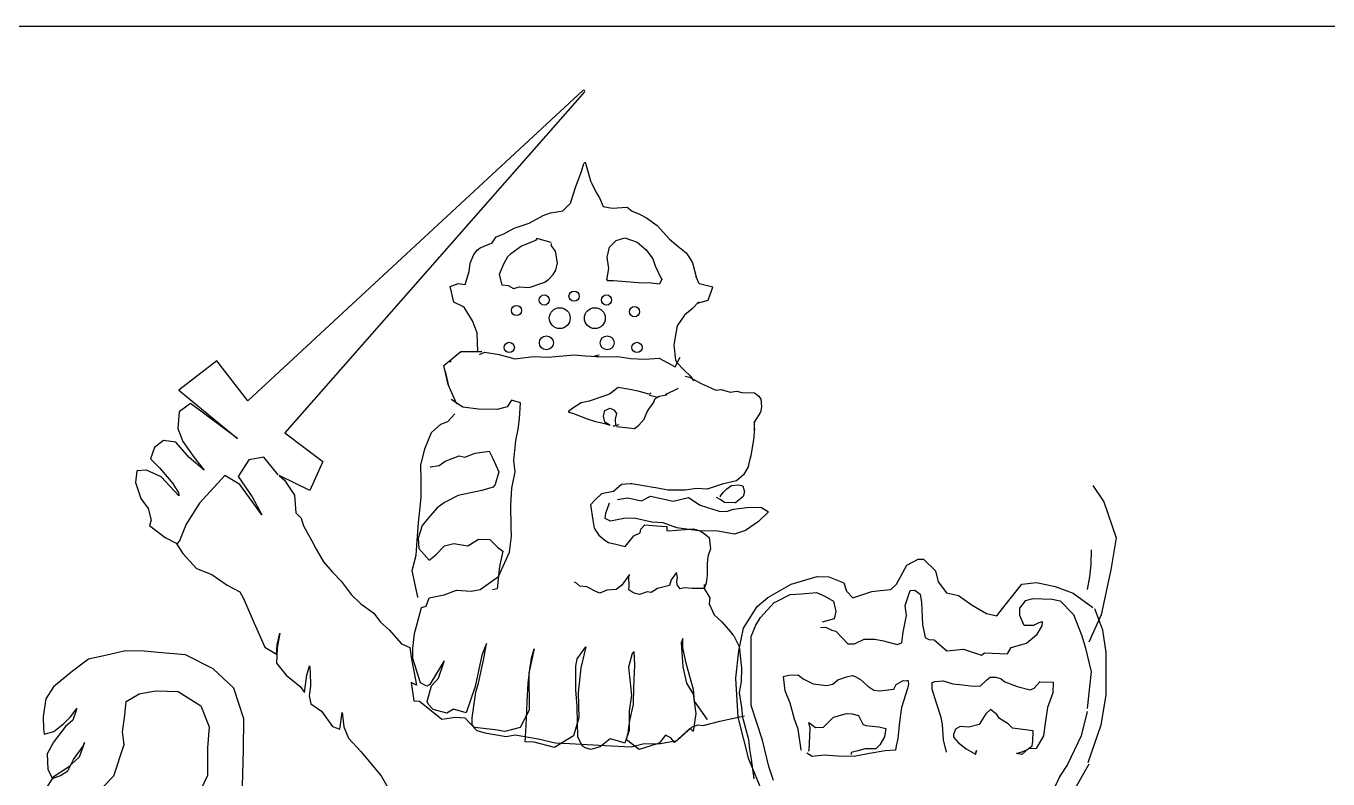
# Model space of a CAD drawing. Header units: metres. Extents: x 148128 to 148845, y 6395399 to 6395651.
# Drawn here: x 148824.785 to 148827.856, y 6395594.019 to 6395595.796 of the extents above; entities that cross this region are included whole.
import ezdxf

# ---------------------------------------------------------------- set-up
doc = ezdxf.new("R2010")
doc.units = ezdxf.units.M
doc.layers.add('M-FÖRKLARINGAR', color=3, linetype='Continuous')

msp = doc.modelspace()

# ---------------------------------------------------------------- linework, layer by layer
at = {"layer": 'M-FÖRKLARINGAR', "color": 1}
for p, q in [((148821.4251, 6395595.7955), (148836.2451, 6395595.7955)), ((148826.0984, 6395595.6438), (148825.3076, 6395594.9111)), ((148826.1024, 6395595.64), (148825.3949, 6395594.8357)), ((148826.0796, 6395595.6141), (148826.0784, 6395595.6118)), ((148826.0814, 6395595.417), (148826.0951, 6395595.4526)), ((148826.0951, 6395595.4526), (148826.1002, 6395595.471)), ((148826.1176, 6395595.4276), (148826.1056, 6395595.471)), ((148826.0688, 6395595.3779), (148826.0814, 6395595.417)), ((148826.1176, 6395595.4276), (148826.1297, 6395595.403)), ((148826.1297, 6395595.403), (148826.1375, 6395595.39)), ((148826.1375, 6395595.39), (148826.1462, 6395595.3701)), ((148826.0042, 6395595.3483), (148826.0218, 6395595.3548)), ((148826.0218, 6395595.3548), (148826.0323, 6395595.3568)), ((148826.0323, 6395595.3568), (148826.0509, 6395595.3598)), ((148826.0509, 6395595.3598), (148826.0688, 6395595.3779)), ((148826.1462, 6395595.3701), (148826.167, 6395595.366)), ((148826.167, 6395595.366), (148826.203, 6395595.3686)), ((148826.203, 6395595.3686), (148826.2143, 6395595.359)), ((148826.2143, 6395595.359), (148826.2315, 6395595.3516)), ((148825.9362, 6395595.3188), (148825.9713, 6395595.3306)), ((148825.9713, 6395595.3306), (148826.0042, 6395595.3483)), ((148826.2315, 6395595.3516), (148826.2487, 6395595.343)), ((148826.2487, 6395595.343), (148826.2737, 6395595.325)), ((148826.2737, 6395595.325), (148826.303, 6395595.2929)), ((148825.8843, 6395595.2842), (148825.8939, 6395595.2979)), ((148825.8939, 6395595.2979), (148825.9115, 6395595.3055)), ((148825.9115, 6395595.3055), (148825.9362, 6395595.3188)), ((148825.99, 6395595.2942), (148825.9864, 6395595.2897)), ((148826.0234, 6395595.2852), (148825.99, 6395595.2942)), ((148826.1766, 6395595.2893), (148826.1976, 6395595.2957)), ((148826.1976, 6395595.2957), (148826.2263, 6395595.2856)), ((148826.303, 6395595.2929), (148826.3223, 6395595.2762)), ((148825.8407, 6395595.2564), (148825.849, 6395595.2666)), ((148825.849, 6395595.2666), (148825.8561, 6395595.2722)), ((148825.8561, 6395595.2722), (148825.8843, 6395595.2842)), ((148825.9536, 6395595.2766), (148825.9276, 6395595.2576)), ((148825.9864, 6395595.2897), (148825.9536, 6395595.2766)), ((148826.0234, 6395595.2852), (148826.0234, 6395595.2852)), ((148826.0244, 6395595.2771), (148826.0245, 6395595.2829)), ((148826.0333, 6395595.2641), (148826.0244, 6395595.2771)), ((148826.0384, 6395595.2373), (148826.0333, 6395595.2641)), ((148826.1558, 6395595.2504), (148826.1611, 6395595.2735)), ((148826.1611, 6395595.2735), (148826.1766, 6395595.2893)), ((148826.2263, 6395595.2856), (148826.2479, 6395595.2677)), ((148826.2479, 6395595.2677), (148826.2635, 6395595.2464)), ((148826.3223, 6395595.2762), (148826.3416, 6395595.2606)), ((148825.8303, 6395595.2161), (148825.832, 6395595.2358)), ((148825.832, 6395595.2358), (148825.8407, 6395595.2564)), ((148825.9108, 6395595.2337), (148825.9009, 6395595.2096)), ((148825.9205, 6395595.2508), (148825.9108, 6395595.2337)), ((148825.9276, 6395595.2576), (148825.9205, 6395595.2508)), ((148826.0345, 6395595.22), (148826.0384, 6395595.2373)), ((148826.1598, 6395595.2236), (148826.1558, 6395595.2504)), ((148826.2635, 6395595.2464), (148826.2689, 6395595.23)), ((148826.3416, 6395595.2606), (148826.3516, 6395595.2464)), ((148826.3516, 6395595.2464), (148826.3572, 6395595.237)), ((148826.3572, 6395595.237), (148826.3653, 6395595.2042)), ((148825.8203, 6395595.1862), (148825.8303, 6395595.2161)), ((148825.9009, 6395595.2096), (148825.9072, 6395595.1851)), ((148826.0177, 6395595.1984), (148826.0284, 6395595.2097)), ((148826.0284, 6395595.2097), (148826.0345, 6395595.22)), ((148826.1544, 6395595.1971), (148826.1598, 6395595.2236)), ((148826.2689, 6395595.23), (148826.2821, 6395595.2019)), ((148826.2821, 6395595.2019), (148826.2843, 6395595.1983)), ((148826.3729, 6395595.1872), (148826.3653, 6395595.2042)), ((148825.7854, 6395595.1813), (148825.8041, 6395595.1878)), ((148825.7936, 6395595.144), (148825.7854, 6395595.1813)), ((148825.8041, 6395595.1878), (148825.8203, 6395595.1862)), ((148825.9072, 6395595.1851), (148825.9222, 6395595.1835)), ((148825.9222, 6395595.1835), (148825.9348, 6395595.1762)), ((148825.9348, 6395595.1762), (148825.9488, 6395595.1805)), ((148825.9488, 6395595.1805), (148825.9719, 6395595.1787)), ((148825.9719, 6395595.1787), (148826.0082, 6395595.1917)), ((148826.0082, 6395595.1917), (148826.0177, 6395595.1984)), ((148826.1545, 6395595.1983), (148826.1544, 6395595.1971)), ((148826.1706, 6395595.1944), (148826.1544, 6395595.1948)), ((148826.2007, 6395595.1924), (148826.1706, 6395595.1944)), ((148826.2284, 6395595.1894), (148826.2007, 6395595.1924)), ((148826.2597, 6395595.1886), (148826.2284, 6395595.1894)), ((148826.2794, 6395595.1869), (148826.2597, 6395595.1886)), ((148826.2843, 6395595.1983), (148826.2794, 6395595.1869)), ((148826.4049, 6395595.1796), (148826.3729, 6395595.1872)), ((148826.3942, 6395595.1492), (148826.4049, 6395595.1796)), ((148825.8154, 6395595.1342), (148825.7936, 6395595.144)), ((148826.3721, 6395595.145), (148826.3567, 6395595.1292)), ((148826.3684, 6395595.1415), (148826.3942, 6395595.1492)), ((148825.8188, 6395595.1306), (148825.8154, 6395595.1342)), ((148825.8377, 6395595.1), (148825.8188, 6395595.1306)), ((148826.3377, 6395595.1135), (148826.3208, 6395595.0884)), ((148826.3567, 6395595.1292), (148826.3377, 6395595.1135)), ((148825.8486, 6395595.0719), (148825.8377, 6395595.1)), ((148826.3208, 6395595.0884), (148826.3127, 6395595.0434)), ((148825.8508, 6395595.0266), (148825.8486, 6395595.0719)), ((148825.77, 6395594.9951), (148825.8103, 6395595.0277)), ((148825.8103, 6395595.0277), (148825.8601, 6395595.0275)), ((148825.8601, 6395595.0275), (148825.8508, 6395595.0266)), ((148825.8542, 6395595.0207), (148825.8671, 6395595.0262)), ((148825.8671, 6395595.0262), (148825.9005, 6395595.0206)), ((148825.9005, 6395595.0206), (148825.9374, 6395595.0104)), ((148826.0163, 6395595.0141), (148826.0779, 6395595.0195)), ((148826.0779, 6395595.0195), (148826.1033, 6395595.0176)), ((148826.1033, 6395595.0176), (148826.1496, 6395595.0152)), ((148826.137, 6395595.0191), (148826.1253, 6395595.017)), ((148826.3127, 6395595.0434), (148826.3164, 6395595.0074)), ((148825.2347, 6395595.0057), (148825.1448, 6395594.9362)), ((148825.3076, 6395594.9111), (148825.2347, 6395595.0057)), ((148825.7804, 6395594.9496), (148825.77, 6395594.9951)), ((148825.7853, 6395595.0028), (148825.7877, 6395595.0051)), ((148825.9374, 6395595.0104), (148825.9816, 6395595.0162)), ((148825.9816, 6395595.0162), (148826.0163, 6395595.0141)), ((148826.1322, 6395595.0145), (148826.131, 6395595.0134)), ((148826.1496, 6395595.0152), (148826.1809, 6395595.0156)), ((148826.1809, 6395595.0156), (148826.211, 6395595.0113)), ((148826.211, 6395595.0113), (148826.2445, 6395595.0093)), ((148826.2445, 6395595.0093), (148826.2782, 6395595.0119)), ((148826.2619, 6395595.0076), (148826.2619, 6395595.0076)), ((148826.2782, 6395595.0119), (148826.3159, 6395594.9912)), ((148826.3159, 6395594.9912), (148826.3281, 6395595.014)), ((148826.3159, 6395594.9912), (148826.3159, 6395594.9912)), ((148826.3164, 6395595.0074), (148826.3197, 6395595.0015)), ((148826.3197, 6395595.0015), (148826.3366, 6395594.9848)), ((148825.7816, 6395594.9496), (148825.7743, 6395594.9811)), ((148826.3366, 6395594.9848), (148826.3524, 6395594.9693)), ((148826.3397, 6395594.9697), (148826.3501, 6395594.9671)), ((148826.3501, 6395594.9671), (148826.3775, 6395594.9524)), ((148826.3524, 6395594.9693), (148826.3591, 6395594.9587)), ((148825.1448, 6395594.9362), (148825.2832, 6395594.8225)), ((148825.8012, 6395594.9039), (148825.7804, 6395594.9496)), ((148826.1612, 6395594.9268), (148826.1133, 6395594.9107)), ((148826.1813, 6395594.9425), (148826.1612, 6395594.9268)), ((148826.209, 6395594.9383), (148826.1813, 6395594.9425)), ((148826.2321, 6395594.9331), (148826.209, 6395594.9383)), ((148826.2563, 6395594.9266), (148826.2321, 6395594.9331)), ((148826.2551, 6395594.9245), (148826.275, 6395594.9199)), ((148826.2575, 6395594.9301), (148826.2563, 6395594.9266)), ((148826.2782, 6395594.9226), (148826.2956, 6395594.9256)), ((148826.2935, 6395594.926), (148826.3241, 6395594.9412)), ((148826.2956, 6395594.9256), (148826.2981, 6395594.9302)), ((148826.3775, 6395594.9524), (148826.3913, 6395594.9463)), ((148826.3913, 6395594.9463), (148826.4119, 6395594.9365)), ((148826.4119, 6395594.9365), (148826.4247, 6395594.9384)), ((148826.4247, 6395594.9384), (148826.4454, 6395594.9321)), ((148826.4454, 6395594.9321), (148826.4616, 6395594.934)), ((148826.4616, 6395594.934), (148826.4732, 6395594.9314)), ((148826.4732, 6395594.9314), (148826.5033, 6395594.9306)), ((148826.5033, 6395594.9306), (148826.5135, 6395594.9222)), ((148825.1729, 6395594.9054), (148825.1458, 6395594.8852)), ((148825.2832, 6395594.8225), (148825.1729, 6395594.9054)), ((148825.8149, 6395594.8965), (148825.7876, 6395594.9147)), ((148825.8519, 6395594.8921), (148825.8149, 6395594.8965)), ((148825.9193, 6395594.8973), (148825.8959, 6395594.8909)), ((148825.9302, 6395594.9132), (148825.9193, 6395594.8973)), ((148825.9509, 6395594.9069), (148825.9302, 6395594.9132)), ((148825.9487, 6395594.8687), (148825.9505, 6395594.8941)), ((148825.9505, 6395594.8941), (148825.9509, 6395594.9069)), ((148826.0746, 6395594.8943), (148826.0639, 6395594.8853)), ((148826.0946, 6395594.9066), (148826.0746, 6395594.8943)), ((148826.1133, 6395594.9107), (148826.0946, 6395594.9066)), ((148826.1498, 6395594.8889), (148826.1627, 6395594.8943)), ((148826.1627, 6395594.8943), (148826.1718, 6395594.8895)), ((148826.2542, 6395594.8919), (148826.265, 6395594.9067)), ((148826.265, 6395594.9067), (148826.2688, 6395594.917)), ((148826.2688, 6395594.917), (148826.2782, 6395594.9226)), ((148826.5135, 6395594.9222), (148826.518, 6395594.9151)), ((148826.518, 6395594.9151), (148826.5198, 6395594.8977)), ((148826.5198, 6395594.8977), (148826.5184, 6395594.8873)), ((148825.1458, 6395594.8852), (148825.1424, 6395594.8459)), ((148825.7629, 6395594.8562), (148825.7793, 6395594.8627)), ((148825.7793, 6395594.8627), (148825.796, 6395594.8808)), ((148825.8959, 6395594.8909), (148825.8519, 6395594.8921)), ((148825.9457, 6395594.8444), (148825.9487, 6395594.8687)), ((148826.0639, 6395594.8853), (148826.0765, 6395594.8815)), ((148826.0765, 6395594.8815), (148826.1087, 6395594.8691)), ((148826.1087, 6395594.8691), (148826.1282, 6395594.8628)), ((148826.1282, 6395594.8628), (148826.1501, 6395594.8576)), ((148826.1471, 6395594.875), (148826.1498, 6395594.8889)), ((148826.1502, 6395594.861), (148826.1471, 6395594.875)), ((148826.1718, 6395594.8895), (148826.1774, 6395594.8812)), ((148826.1774, 6395594.8812), (148826.1747, 6395594.8685)), ((148826.1747, 6395594.8685), (148826.1755, 6395594.8523)), ((148826.23, 6395594.8543), (148826.2431, 6395594.8679)), ((148826.2431, 6395594.8679), (148826.2457, 6395594.8759)), ((148826.2457, 6395594.8759), (148826.2493, 6395594.8839)), ((148826.2493, 6395594.8839), (148826.2542, 6395594.8919)), ((148826.5172, 6395594.885), (148826.5026, 6395594.861)), ((148826.5184, 6395594.8873), (148826.5172, 6395594.885)), ((148825.1424, 6395594.8459), (148825.1543, 6395594.8154)), ((148825.3949, 6395594.8357), (148825.4847, 6395594.7685)), ((148825.7254, 6395594.798), (148825.7415, 6395594.837)), ((148825.7415, 6395594.837), (148825.7629, 6395594.8562)), ((148825.9404, 6395594.8179), (148825.9457, 6395594.8444)), ((148826.1501, 6395594.8576), (148826.1616, 6395594.8538)), ((148826.1616, 6395594.8538), (148826.1502, 6395594.861)), ((148826.1696, 6395594.8513), (148826.1837, 6395594.8555)), ((148826.1755, 6395594.8523), (148826.1696, 6395594.8513)), ((148826.1773, 6395594.8511), (148826.2201, 6395594.8464)), ((148826.2201, 6395594.8464), (148826.23, 6395594.8543)), ((148826.5034, 6395594.8459), (148826.5004, 6395594.8194)), ((148826.5026, 6395594.8622), (148826.5022, 6395594.8437)), ((148826.5022, 6395594.8437), (148826.5034, 6395594.8459)), ((148826.5026, 6395594.861), (148826.5026, 6395594.8622)), ((148825.1092, 6395594.8178), (148825.0879, 6395594.8009)), ((148825.1381, 6395594.8135), (148825.1092, 6395594.8178)), ((148825.1696, 6395594.7779), (148825.1381, 6395594.8135)), ((148825.1543, 6395594.8154), (148825.1812, 6395594.7776)), ((148825.9357, 6395594.7705), (148825.9404, 6395594.8179)), ((148826.5004, 6395594.8194), (148826.4961, 6395594.7916)), ((148825.0879, 6395594.8009), (148825.0779, 6395594.7745)), ((148825.0779, 6395594.7745), (148825.0994, 6395594.7531)), ((148825.2047, 6395594.748), (148825.1696, 6395594.7779)), ((148825.1812, 6395594.7776), (148825.2047, 6395594.748)), ((148825.3105, 6395594.7722), (148825.2847, 6395594.7326)), ((148825.3457, 6395594.7783), (148825.3105, 6395594.7722)), ((148825.3795, 6395594.7371), (148825.3457, 6395594.7783)), ((148825.7163, 6395594.76), (148825.7254, 6395594.798)), ((148825.7733, 6395594.769), (148825.8061, 6395594.782)), ((148825.8061, 6395594.782), (148825.8199, 6395594.7782)), ((148825.8199, 6395594.7782), (148825.8445, 6395594.788)), ((148825.8445, 6395594.788), (148825.8771, 6395594.7929)), ((148825.8771, 6395594.7929), (148825.8859, 6395594.7753)), ((148825.8859, 6395594.7753), (148825.9002, 6395594.7436)), ((148826.4947, 6395594.7813), (148826.4909, 6395594.7674)), ((148826.4961, 6395594.7916), (148826.4947, 6395594.7813)), ((148825.0459, 6395594.7464), (148825.0428, 6395594.7187)), ((148825.0691, 6395594.7481), (148825.0459, 6395594.7464)), ((148825.1035, 6395594.7321), (148825.0691, 6395594.7481)), ((148825.0994, 6395594.7531), (148825.1309, 6395594.7163)), ((148825.4847, 6395594.7685), (148825.4539, 6395594.6997)), ((148825.7165, 6395594.7252), (148825.7163, 6395594.76)), ((148825.7382, 6395594.756), (148825.7394, 6395594.7559)), ((148825.7394, 6395594.7559), (148825.7592, 6395594.7589)), ((148825.7592, 6395594.7589), (148825.7733, 6395594.769)), ((148825.9002, 6395594.7436), (148825.8913, 6395594.7137)), ((148825.9305, 6395594.7057), (148825.9384, 6395594.7437)), ((148825.9384, 6395594.7437), (148825.9357, 6395594.7705)), ((148826.4883, 6395594.7559), (148826.4773, 6395594.7365)), ((148826.4909, 6395594.7674), (148826.4883, 6395594.7559)), ((148825.0428, 6395594.7187), (148825.0558, 6395594.6812)), ((148825.1452, 6395594.687), (148825.1035, 6395594.7321)), ((148825.1309, 6395594.7163), (148825.1442, 6395594.694)), ((148825.2539, 6395594.7355), (148825.1942, 6395594.67)), ((148825.2891, 6395594.7141), (148825.2539, 6395594.7355)), ((148825.2847, 6395594.7326), (148825.3185, 6395594.685)), ((148825.3412, 6395594.6422), (148825.2891, 6395594.7141)), ((148825.3818, 6395594.7352), (148825.3942, 6395594.7245)), ((148825.4539, 6395594.6997), (148825.3818, 6395594.7352)), ((148825.3942, 6395594.7245), (148825.4176, 6395594.6891)), ((148825.7166, 6395594.6835), (148825.7165, 6395594.7252)), ((148825.8913, 6395594.7137), (148825.8865, 6395594.708)), ((148826.1892, 6395594.714), (148826.1702, 6395594.6971)), ((148826.2101, 6395594.7157), (148826.1892, 6395594.714)), ((148826.2136, 6395594.7156), (148826.2101, 6395594.7157)), ((148826.2459, 6395594.7101), (148826.2136, 6395594.7156)), ((148826.2644, 6395594.7073), (148826.2459, 6395594.7101)), ((148826.4269, 6395594.7146), (148826.3918, 6395594.7028)), ((148826.4607, 6395594.723), (148826.4269, 6395594.7146)), ((148826.4382, 6395594.7039), (148826.4488, 6395594.7117)), ((148826.4488, 6395594.7117), (148826.4651, 6395594.7136)), ((148826.4773, 6395594.7365), (148826.4607, 6395594.723)), ((148826.4651, 6395594.7136), (148826.4755, 6395594.711)), ((148826.4755, 6395594.711), (148826.4797, 6395594.697)), ((148827.3014, 6395594.7117), (148827.3271, 6395594.6728)), ((148825.0558, 6395594.6812), (148825.0725, 6395594.6576)), ((148825.1442, 6395594.694), (148825.1452, 6395594.687)), ((148825.3185, 6395594.685), (148825.3412, 6395594.6422)), ((148825.4176, 6395594.6891), (148825.4212, 6395594.6472)), ((148825.7104, 6395594.6234), (148825.7166, 6395594.6835)), ((148825.8037, 6395594.6882), (148825.7719, 6395594.6716)), ((148825.8596, 6395594.6995), (148825.8037, 6395594.6882)), ((148825.8865, 6395594.708), (148825.8596, 6395594.6995)), ((148825.9283, 6395594.6652), (148825.9305, 6395594.7057)), ((148826.128, 6395594.6785), (148826.1161, 6395594.666)), ((148826.1423, 6395594.692), (148826.128, 6395594.6785)), ((148826.1702, 6395594.6971), (148826.1423, 6395594.692)), ((148826.1802, 6395594.6783), (148826.2046, 6395594.6822)), ((148826.2046, 6395594.6822), (148826.2369, 6395594.6756)), ((148826.2369, 6395594.6756), (148826.2581, 6395594.6866)), ((148826.2581, 6395594.6866), (148826.3111, 6395594.6748)), ((148826.2702, 6395594.706), (148826.2644, 6395594.7073)), ((148826.299, 6395594.7006), (148826.2702, 6395594.706)), ((148826.3396, 6395594.7007), (148826.299, 6395594.7006)), ((148826.3111, 6395594.6748), (148826.3472, 6395594.6831)), ((148826.3663, 6395594.7046), (148826.3396, 6395594.7007)), ((148826.3472, 6395594.6831), (148826.3746, 6395594.665)), ((148826.3918, 6395594.7028), (148826.3663, 6395594.7046)), ((148826.4225, 6395594.6788), (148826.4133, 6395594.6837)), ((148826.4327, 6395594.6716), (148826.4225, 6395594.6788)), ((148826.4226, 6395594.6846), (148826.4227, 6395594.6869)), ((148826.4227, 6395594.6869), (148826.4299, 6395594.696)), ((148826.4299, 6395594.696), (148826.4382, 6395594.7039)), ((148826.476, 6395594.6855), (148826.4582, 6395594.6709)), ((148826.4797, 6395594.697), (148826.476, 6395594.6855)), ((148825.0725, 6395594.6576), (148825.0799, 6395594.6296)), ((148825.1942, 6395594.67), (148825.1622, 6395594.6208)), ((148825.7542, 6395594.6593), (148825.7387, 6395594.6412)), ((148825.7719, 6395594.6716), (148825.7542, 6395594.6593)), ((148825.9292, 6395594.6142), (148825.9283, 6395594.6652)), ((148826.1161, 6395594.666), (148826.1221, 6395594.6299)), ((148826.1527, 6395594.6465), (148826.1614, 6395594.6706)), ((148826.1802, 6395594.6783), (148826.1802, 6395594.6783)), ((148826.3746, 6395594.665), (148826.4194, 6395594.6511)), ((148826.4194, 6395594.6511), (148826.4368, 6395594.6506)), ((148826.457, 6395594.671), (148826.4327, 6395594.6716)), ((148826.4368, 6395594.6506), (148826.4532, 6395594.656)), ((148826.4532, 6395594.656), (148826.4915, 6395594.6608)), ((148826.4582, 6395594.6709), (148826.457, 6395594.671)), ((148826.4915, 6395594.6608), (148826.5193, 6395594.66)), ((148826.5364, 6395594.6492), (148826.5127, 6395594.6266)), ((148826.5193, 6395594.66), (148826.5364, 6395594.6492)), ((148827.3271, 6395594.6728), (148827.3561, 6395594.5885)), ((148825.0799, 6395594.6296), (148825.0761, 6395594.6169)), ((148825.1622, 6395594.6208), (148825.147, 6395594.5811)), ((148825.4212, 6395594.6472), (148825.4336, 6395594.6342)), ((148825.4336, 6395594.6342), (148825.4389, 6395594.6166)), ((148825.707, 6395594.5818), (148825.7104, 6395594.6234)), ((148825.7195, 6395594.6174), (148825.7094, 6395594.5875)), ((148825.7387, 6395594.6412), (148825.7195, 6395594.6174)), ((148826.1221, 6395594.6299), (148826.1251, 6395594.6113)), ((148826.1512, 6395594.6338), (148826.1527, 6395594.6465)), ((148826.1638, 6395594.6277), (148826.1512, 6395594.6338)), ((148826.1952, 6395594.6338), (148826.1638, 6395594.6277)), ((148826.2196, 6395594.6343), (148826.1952, 6395594.6338)), ((148826.2611, 6395594.6251), (148826.2196, 6395594.6343)), ((148826.2351, 6395594.6084), (148826.2447, 6395594.6186)), ((148826.2447, 6395594.6186), (148826.2724, 6395594.6167)), ((148826.2877, 6395594.6233), (148826.2611, 6395594.6251)), ((148826.3198, 6395594.612), (148826.2877, 6395594.6233)), ((148826.5127, 6395594.6266), (148826.482, 6395594.6054)), ((148825.0761, 6395594.6169), (148825.1125, 6395594.5893)), ((148825.1125, 6395594.5893), (148825.1388, 6395594.5759)), ((148825.4389, 6395594.6166), (148825.4589, 6395594.5813)), ((148825.7094, 6395594.5875), (148825.7111, 6395594.5631)), ((148825.9253, 6395594.554), (148825.9298, 6395594.5921)), ((148825.9298, 6395594.5921), (148825.9292, 6395594.6142)), ((148826.1251, 6395594.6113), (148826.1362, 6395594.5948)), ((148826.1362, 6395594.5948), (148826.1498, 6395594.5828)), ((148826.2089, 6395594.5813), (148826.2185, 6395594.5926)), ((148826.2185, 6395594.5926), (148826.2338, 6395594.6003)), ((148826.2338, 6395594.6003), (148826.2351, 6395594.6084)), ((148826.2724, 6395594.6167), (148826.2967, 6395594.6149)), ((148826.2967, 6395594.6149), (148826.2965, 6395594.6056)), ((148826.2965, 6395594.6056), (148826.2999, 6395594.6044)), ((148826.2999, 6395594.6044), (148826.3197, 6395594.6062)), ((148826.3197, 6395594.6062), (148826.3592, 6395594.6098)), ((148826.3707, 6395594.6048), (148826.3198, 6395594.612)), ((148826.3592, 6395594.6098), (148826.3753, 6395594.6047)), ((148826.417, 6395594.6036), (148826.3707, 6395594.6048)), ((148826.3753, 6395594.6047), (148826.3855, 6395594.5975)), ((148826.3855, 6395594.5975), (148826.3958, 6395594.5891)), ((148826.3958, 6395594.5891), (148826.3997, 6395594.5623)), ((148826.4562, 6395594.5968), (148826.417, 6395594.6036)), ((148826.482, 6395594.6054), (148826.4562, 6395594.5968)), ((148827.3561, 6395594.5885), (148827.3437, 6395594.5124)), ((148825.1388, 6395594.5759), (148825.1543, 6395594.5511)), ((148825.147, 6395594.5811), (148825.1408, 6395594.5751)), ((148825.4589, 6395594.5813), (148825.4688, 6395594.5614)), ((148825.4688, 6395594.5614), (148825.4865, 6395594.5319)), ((148825.7049, 6395594.547), (148825.707, 6395594.5818)), ((148825.7111, 6395594.5631), (148825.7359, 6395594.5358)), ((148825.7513, 6395594.5481), (148825.7716, 6395594.5696)), ((148825.7716, 6395594.5696), (148825.7937, 6395594.5748)), ((148825.7937, 6395594.5748), (148825.8272, 6395594.5693)), ((148825.8272, 6395594.5693), (148825.8519, 6395594.5849)), ((148825.8519, 6395594.5849), (148825.8786, 6395594.5842)), ((148825.8786, 6395594.5842), (148825.8967, 6395594.5663)), ((148825.8967, 6395594.5663), (148825.9092, 6395594.5567)), ((148825.9092, 6395594.5567), (148825.9025, 6395594.5244)), ((148826.1498, 6395594.5828), (148826.1589, 6395594.5768)), ((148826.1589, 6395594.5768), (148826.1762, 6395594.5729)), ((148826.1762, 6395594.5729), (148826.1981, 6395594.5676)), ((148826.1981, 6395594.5676), (148826.2089, 6395594.5813)), ((148826.3997, 6395594.5623), (148826.3934, 6395594.544)), ((148827.2974, 6395594.5599), (148827.2965, 6395594.5252)), ((148825.1543, 6395594.5511), (148825.187, 6395594.5155)), ((148825.4865, 6395594.5319), (148825.5079, 6395594.507)), ((148825.6958, 6395594.5113), (148825.7049, 6395594.547)), ((148825.7359, 6395594.5358), (148825.7513, 6395594.5481)), ((148825.8995, 6395594.4967), (148825.9253, 6395594.554)), ((148826.3918, 6395594.5278), (148826.3911, 6395594.5)), ((148826.3934, 6395594.544), (148826.3918, 6395594.5278)), ((148826.8624, 6395594.5235), (148826.8894, 6395594.5378)), ((148826.8894, 6395594.5378), (148826.9021, 6395594.5375)), ((148826.9021, 6395594.5375), (148826.9304, 6395594.5101)), ((148827.2965, 6395594.5252), (148827.2934, 6395594.4963)), ((148825.187, 6395594.5155), (148825.2226, 6395594.5018)), ((148825.2226, 6395594.5018), (148825.259, 6395594.4765)), ((148825.5079, 6395594.507), (148825.5282, 6395594.4856)), ((148825.7092, 6395594.4484), (148825.6958, 6395594.5113)), ((148825.8558, 6395594.4665), (148825.8995, 6395594.4967)), ((148825.9011, 6395594.514), (148825.8964, 6395594.4678)), ((148825.9025, 6395594.5244), (148825.9011, 6395594.514)), ((148826.208, 6395594.5013), (148826.1899, 6395594.4763)), ((148826.2067, 6395594.4979), (148826.208, 6395594.5013)), ((148826.2072, 6395594.4735), (148826.2067, 6395594.4979)), ((148826.3194, 6395594.5065), (148826.3062, 6395594.4894)), ((148826.3214, 6395594.4948), (148826.3194, 6395594.5065)), ((148826.32, 6395594.4856), (148826.3214, 6395594.4948)), ((148826.3911, 6395594.5), (148826.3894, 6395594.4815)), ((148826.5899, 6395594.4785), (148826.6507, 6395594.4966)), ((148826.6507, 6395594.4966), (148826.6785, 6395594.4959)), ((148826.6785, 6395594.4959), (148826.714, 6395594.4822)), ((148826.838, 6395594.4789), (148826.8624, 6395594.5235)), ((148826.9304, 6395594.5101), (148826.9367, 6395594.4844)), ((148827.2934, 6395594.4963), (148827.288, 6395594.4663)), ((148827.3437, 6395594.5124), (148827.3212, 6395594.4063)), ((148825.259, 6395594.4765), (148825.2887, 6395594.4606)), ((148825.5282, 6395594.4856), (148825.5517, 6395594.4548)), ((148825.7708, 6395594.4537), (148825.8001, 6395594.4645)), ((148825.8001, 6395594.4645), (148825.8348, 6395594.4625)), ((148825.8348, 6395594.4625), (148825.8558, 6395594.4665)), ((148825.8964, 6395594.4678), (148825.8847, 6395594.4658)), ((148826.0834, 6395594.4814), (148826.0788, 6395594.4838)), ((148826.0913, 6395594.4742), (148826.0834, 6395594.4814)), ((148826.1075, 6395594.4727), (148826.0913, 6395594.4742)), ((148826.1292, 6395594.4617), (148826.1075, 6395594.4727)), ((148826.1548, 6395594.4645), (148826.1384, 6395594.4579)), ((148826.1769, 6395594.4662), (148826.1548, 6395594.4645)), ((148826.1899, 6395594.4763), (148826.1769, 6395594.4662)), ((148826.207, 6395594.4654), (148826.2072, 6395594.4735)), ((148826.2161, 6395594.4594), (148826.207, 6395594.4654)), ((148826.2743, 6395594.4683), (148826.259, 6395594.4594)), ((148826.3023, 6395594.4756), (148826.2743, 6395594.4683)), ((148826.3062, 6395594.4894), (148826.3023, 6395594.4756)), ((148826.3209, 6395594.4775), (148826.32, 6395594.4856)), ((148826.3276, 6395594.468), (148826.3209, 6395594.4775)), ((148826.337, 6395594.4701), (148826.3276, 6395594.468)), ((148826.3566, 6395594.4684), (148826.337, 6395594.4701)), ((148826.3845, 6395594.4688), (148826.3566, 6395594.4684)), ((148826.3847, 6395594.4781), (148826.3845, 6395594.4688)), ((148826.3857, 6395594.4723), (148826.3845, 6395594.4688)), ((148826.3845, 6395594.4688), (148826.3978, 6395594.4465)), ((148826.3847, 6395594.4781), (148826.3847, 6395594.4781)), ((148826.3894, 6395594.4815), (148826.3857, 6395594.4723)), ((148826.5346, 6395594.4475), (148826.5899, 6395594.4785)), ((148826.714, 6395594.4822), (148826.7205, 6395594.4623)), ((148826.7796, 6395594.4619), (148826.8005, 6395594.4637)), ((148826.8005, 6395594.4637), (148826.8249, 6395594.4665)), ((148826.8249, 6395594.4665), (148826.838, 6395594.4789)), ((148826.8587, 6395594.4285), (148826.8701, 6395594.4642)), ((148826.8701, 6395594.4642), (148826.8817, 6395594.465)), ((148826.8817, 6395594.465), (148826.8942, 6395594.4554)), ((148826.9367, 6395594.4844), (148826.9557, 6395594.4584)), ((148827.088, 6395594.4213), (148827.1336, 6395594.4792)), ((148827.1336, 6395594.4792), (148827.1685, 6395594.483)), ((148827.1685, 6395594.483), (148827.2123, 6395594.4737)), ((148827.2123, 6395594.4737), (148827.2548, 6395594.4575)), ((148825.2887, 6395594.4606), (148825.2976, 6395594.4453)), ((148825.2976, 6395594.4453), (148825.3227, 6395594.3867)), ((148825.5517, 6395594.4548), (148825.5743, 6395594.4322)), ((148825.7081, 6395594.4507), (148825.7092, 6395594.4484)), ((148825.7284, 6395594.427), (148825.7358, 6395594.4465)), ((148825.7358, 6395594.4465), (148825.7708, 6395594.4537)), ((148826.1384, 6395594.4579), (148826.1292, 6395594.4617)), ((148826.2219, 6395594.4569), (148826.2161, 6395594.4594)), ((148826.2322, 6395594.4543), (148826.2219, 6395594.4569)), ((148826.2498, 6395594.4608), (148826.2322, 6395594.4543)), ((148826.259, 6395594.4594), (148826.2498, 6395594.4608)), ((148826.3978, 6395594.4465), (148826.3963, 6395594.4326)), ((148826.5097, 6395594.4261), (148826.5346, 6395594.4475)), ((148826.5171, 6395594.4004), (148826.5494, 6395594.4355)), ((148826.5494, 6395594.4355), (148826.5552, 6395594.4377)), ((148826.5552, 6395594.4377), (148826.587, 6395594.4542)), ((148826.587, 6395594.4542), (148826.6137, 6395594.4558)), ((148826.6137, 6395594.4558), (148826.6497, 6395594.4595)), ((148826.6497, 6395594.4595), (148826.6692, 6395594.4509)), ((148826.6692, 6395594.4509), (148826.6897, 6395594.4388)), ((148826.6897, 6395594.4388), (148826.6949, 6395594.4143)), ((148826.7205, 6395594.4623), (148826.7351, 6395594.4468)), ((148826.7351, 6395594.4468), (148826.7796, 6395594.4619)), ((148826.8942, 6395594.4554), (148826.8971, 6395594.4356)), ((148826.8971, 6395594.4356), (148826.8992, 6395594.3834)), ((148826.9557, 6395594.4584), (148826.9845, 6395594.4519)), ((148826.9845, 6395594.4519), (148827.0164, 6395594.429)), ((148827.1287, 6395594.4226), (148827.143, 6395594.4407)), ((148827.143, 6395594.4407), (148827.1594, 6395594.4449)), ((148827.1594, 6395594.4449), (148827.2057, 6395594.4437)), ((148827.2057, 6395594.4437), (148827.2242, 6395594.4397)), ((148827.2242, 6395594.4397), (148827.2558, 6395594.4076)), ((148827.2548, 6395594.4575), (148827.3014, 6395594.4238)), ((148825.5743, 6395594.4322), (148825.6051, 6395594.4105)), ((148825.6051, 6395594.4105), (148825.6207, 6395594.3893)), ((148825.7102, 6395594.3973), (148825.7179, 6395594.4238)), ((148825.7179, 6395594.4238), (148825.7284, 6395594.427)), ((148826.3963, 6395594.4326), (148826.4083, 6395594.4068)), ((148826.4083, 6395594.4068), (148826.4264, 6395594.3901)), ((148826.477, 6395594.3748), (148826.5097, 6395594.4261)), ((148826.6949, 6395594.4143), (148826.6909, 6395594.397)), ((148826.8536, 6395594.366), (148826.8616, 6395594.4053)), ((148826.8616, 6395594.4053), (148826.8587, 6395594.4285)), ((148827.0164, 6395594.429), (148827.0506, 6395594.4095)), ((148827.0506, 6395594.4095), (148827.0748, 6395594.4043)), ((148827.0748, 6395594.4043), (148827.088, 6395594.4213)), ((148827.1294, 6395594.4052), (148827.1287, 6395594.4226)), ((148827.1392, 6395594.3817), (148827.1294, 6395594.4052)), ((148827.2558, 6395594.4076), (148827.2753, 6395594.3573)), ((148827.3212, 6395594.4063), (148827.2917, 6395594.3422)), ((148827.3252, 6395594.3702), (148827.3058, 6395594.4207)), ((148825.3227, 6395594.3867), (148825.3479, 6395594.3304)), ((148825.6207, 6395594.3893), (148825.6411, 6395594.3713)), ((148825.6411, 6395594.3713), (148825.6704, 6395594.3381)), ((148825.7012, 6395594.3628), (148825.7102, 6395594.3973)), ((148826.4264, 6395594.3901), (148826.4456, 6395594.3675)), ((148826.4664, 6395594.3218), (148826.477, 6395594.3748)), ((148826.4951, 6395594.3558), (148826.5062, 6395594.3822)), ((148826.5062, 6395594.3822), (148826.5171, 6395594.4004)), ((148826.6591, 6395594.377), (148826.6707, 6395594.3778)), ((148826.6591, 6395594.377), (148826.6591, 6395594.377)), ((148826.6909, 6395594.397), (148826.6629, 6395594.3896)), ((148826.6707, 6395594.3778), (148826.6856, 6395594.3705)), ((148826.8992, 6395594.3834), (148826.9054, 6395594.3531)), ((148827.1612, 6395594.3811), (148827.1392, 6395594.3817)), ((148827.1741, 6395594.3877), (148827.1612, 6395594.3811)), ((148827.1699, 6395594.3612), (148827.182, 6395594.3806)), ((148827.1823, 6395594.3898), (148827.1741, 6395594.3877)), ((148827.182, 6395594.3806), (148827.1823, 6395594.3898)), ((148825.3836, 6395594.3631), (148825.3768, 6395594.3285)), ((148825.377, 6395594.3354), (148825.3836, 6395594.3631)), ((148825.6968, 6395594.327), (148825.7012, 6395594.3628)), ((148826.3338, 6395594.3508), (148826.3301, 6395594.3404)), ((148826.3344, 6395594.3287), (148826.3338, 6395594.3508)), ((148826.4456, 6395594.3675), (148826.4523, 6395594.3592)), ((148826.4523, 6395594.3592), (148826.4545, 6395594.3569)), ((148826.4545, 6395594.3569), (148826.4667, 6395594.3322)), ((148826.4954, 6395594.1923), (148826.4951, 6395594.3558)), ((148826.6856, 6395594.3705), (148826.6948, 6395594.3679)), ((148826.6948, 6395594.3679), (148826.7106, 6395594.3513)), ((148826.7106, 6395594.3513), (148826.723, 6395594.3382)), ((148826.7392, 6395594.3378), (148826.7615, 6395594.3488)), ((148826.7615, 6395594.3488), (148826.7871, 6395594.3493)), ((148826.7871, 6395594.3493), (148826.8078, 6395594.3452)), ((148826.8078, 6395594.3452), (148826.84, 6395594.3363)), ((148826.84, 6395594.3363), (148826.8506, 6395594.3406)), ((148826.8506, 6395594.3406), (148826.8536, 6395594.366)), ((148826.9054, 6395594.3531), (148826.9145, 6395594.3482)), ((148826.9145, 6395594.3482), (148826.9273, 6395594.3479)), ((148826.9273, 6395594.3479), (148826.9567, 6395594.3216)), ((148827.145, 6395594.3398), (148827.1699, 6395594.3612)), ((148827.2753, 6395594.3573), (148827.2838, 6395594.328)), ((148827.333, 6395594.3179), (148827.3252, 6395594.3702)), ((148824.9753, 6395594.3112), (148824.9321, 6395594.3019)), ((148825.0196, 6395594.3216), (148824.9753, 6395594.3112)), ((148825.0636, 6395594.3205), (148825.0196, 6395594.3216)), ((148825.096, 6395594.3173), (148825.0636, 6395594.3205)), ((148825.1608, 6395594.3121), (148825.096, 6395594.3173)), ((148825.226, 6395594.2791), (148825.1608, 6395594.3121)), ((148825.3479, 6395594.3304), (148825.3753, 6395594.3134)), ((148825.3753, 6395594.3134), (148825.377, 6395594.3354)), ((148825.3768, 6395594.3285), (148825.3759, 6395594.2925)), ((148825.6704, 6395594.3381), (148825.6899, 6395594.3295)), ((148825.6899, 6395594.3295), (148825.6938, 6395594.3016)), ((148825.6973, 6395594.3038), (148825.6968, 6395594.327)), ((148825.8598, 6395594.3111), (148825.8439, 6395594.2373)), ((148825.871, 6395594.3386), (148825.8598, 6395594.3111)), ((148825.8655, 6395594.3075), (148825.871, 6395594.3386)), ((148825.9831, 6395594.3264), (148825.9711, 6395594.2687)), ((148825.9767, 6395594.3045), (148825.9831, 6395594.3264)), ((148826.0845, 6395594.3029), (148826.1049, 6395594.3313)), ((148826.1049, 6395594.3313), (148826.0932, 6395594.2818)), ((148826.2147, 6395594.3157), (148826.2057, 6395594.2834)), ((148826.2194, 6395594.3202), (148826.2147, 6395594.3157)), ((148826.2209, 6395594.2877), (148826.2194, 6395594.3202)), ((148826.3301, 6395594.3404), (148826.3344, 6395594.2835)), ((148826.3416, 6395594.2926), (148826.3344, 6395594.3287)), ((148826.4589, 6395594.257), (148826.4664, 6395594.3218)), ((148826.4667, 6395594.3322), (148826.4723, 6395594.281)), ((148826.723, 6395594.3382), (148826.7392, 6395594.3378)), ((148826.9567, 6395594.3216), (148826.9963, 6395594.3252)), ((148826.9963, 6395594.3252), (148827.0388, 6395594.3113)), ((148827.0388, 6395594.3113), (148827.0459, 6395594.3169)), ((148827.0459, 6395594.3169), (148827.1003, 6395594.3143)), ((148827.1003, 6395594.3143), (148827.1088, 6395594.3292)), ((148827.1088, 6395594.3292), (148827.145, 6395594.3398)), ((148827.2838, 6395594.328), (148827.2974, 6395594.272)), ((148827.333, 6395594.217), (148827.333, 6395594.3179)), ((148824.9321, 6395594.3019), (148824.8943, 6395594.2739)), ((148825.2747, 6395594.2338), (148825.226, 6395594.2791)), ((148825.3759, 6395594.2925), (148825.3983, 6395594.2641)), ((148825.447, 6395594.264), (148825.4534, 6395594.2859)), ((148825.4534, 6395594.2859), (148825.4553, 6395594.2719)), ((148825.6938, 6395594.3016), (148825.6999, 6395594.2701)), ((148825.7155, 6395594.2465), (148825.6973, 6395594.3038)), ((148825.7714, 6395594.2984), (148825.7374, 6395594.2424)), ((148825.7575, 6395594.257), (148825.7701, 6395594.2938)), ((148825.7701, 6395594.2938), (148825.7714, 6395594.2984)), ((148825.8576, 6395594.2706), (148825.8655, 6395594.3075)), ((148825.9724, 6395594.2722), (148825.9767, 6395594.3045)), ((148826.0817, 6395594.2855), (148826.0845, 6395594.3029)), ((148826.082, 6395594.2519), (148826.0817, 6395594.2855)), ((148826.0932, 6395594.2818), (148826.087, 6395594.2228)), ((148826.2057, 6395594.2834), (148826.2132, 6395594.2172)), ((148826.2183, 6395594.2356), (148826.2209, 6395594.2877)), ((148826.3344, 6395594.2835), (148826.3426, 6395594.245)), ((148826.3469, 6395594.2751), (148826.3416, 6395594.2926)), ((148826.4723, 6395594.281), (148826.4714, 6395594.2486)), ((148824.8943, 6395594.2739), (148824.8493, 6395594.2369)), ((148825.3983, 6395594.2641), (148825.4313, 6395594.2378)), ((148825.4413, 6395594.2236), (148825.447, 6395594.264)), ((148825.4553, 6395594.2719), (148825.4556, 6395594.2383)), ((148825.6999, 6395594.2701), (148825.7061, 6395594.241)), ((148825.7408, 6395594.2389), (148825.7575, 6395594.257)), ((148825.8523, 6395594.2452), (148825.8576, 6395594.2706)), ((148825.9694, 6395594.2456), (148825.9724, 6395594.2722)), ((148825.9711, 6395594.2687), (148825.9712, 6395594.1818)), ((148826.0814, 6395594.2299), (148826.082, 6395594.2519)), ((148826.3596, 6395594.2307), (148826.3469, 6395594.2751)), ((148826.4646, 6395594.1653), (148826.4589, 6395594.257)), ((148826.4714, 6395594.2486), (148826.4673, 6395594.2232)), ((148826.5714, 6395594.261), (148826.5843, 6395594.2642)), ((148826.5752, 6395594.2273), (148826.5714, 6395594.261)), ((148826.5843, 6395594.2642), (148826.6063, 6395594.2648)), ((148826.6063, 6395594.2648), (148826.6176, 6395594.2552)), ((148826.6176, 6395594.2552), (148826.6417, 6395594.2441)), ((148826.688, 6395594.2429), (148826.6999, 6395594.253)), ((148826.6999, 6395594.253), (148826.7198, 6395594.2606)), ((148826.7198, 6395594.2606), (148826.7338, 6395594.2637)), ((148826.7338, 6395594.2637), (148826.7407, 6395594.2612)), ((148826.7407, 6395594.2612), (148826.7532, 6395594.2539)), ((148826.7532, 6395594.2539), (148826.7702, 6395594.2384)), ((148826.8376, 6395594.2424), (148826.854, 6395594.2513)), ((148826.854, 6395594.2513), (148826.861, 6395594.2511)), ((148826.861, 6395594.2511), (148826.8645, 6395594.2522)), ((148826.8645, 6395594.2522), (148826.8666, 6395594.2428)), ((148826.9223, 6395594.2472), (148826.9282, 6395594.2493)), ((148826.9282, 6395594.2493), (148826.9479, 6395594.2511)), ((148826.9479, 6395594.2511), (148826.9709, 6395594.2436)), ((148827.0357, 6395594.2384), (148827.0512, 6395594.253)), ((148827.0512, 6395594.253), (148827.0594, 6395594.2598)), ((148827.0594, 6395594.2598), (148827.0722, 6395594.2594)), ((148827.0722, 6395594.2594), (148827.0848, 6395594.2556)), ((148827.0848, 6395594.2556), (148827.0939, 6395594.2484)), ((148827.0939, 6395594.2484), (148827.1226, 6395594.2372)), ((148827.1631, 6395594.2339), (148827.1762, 6395594.2486)), ((148827.1762, 6395594.2486), (148827.2075, 6395594.2478)), ((148827.2884, 6395594.1859), (148827.2981, 6395594.2732)), ((148824.8493, 6395594.2369), (148824.8311, 6395594.2084)), ((148825.0211, 6395594.2022), (148825.0517, 6395594.2199)), ((148825.0517, 6395594.2199), (148825.0902, 6395594.227)), ((148825.0902, 6395594.227), (148825.1434, 6395594.2256)), ((148825.1434, 6395594.2256), (148825.197, 6395594.1918)), ((148825.2982, 6395594.1613), (148825.2747, 6395594.2338)), ((148825.4313, 6395594.2378), (148825.4413, 6395594.2236)), ((148825.4556, 6395594.2383), (148825.4527, 6395594.2152)), ((148825.6935, 6395594.2471), (148825.6993, 6395594.204)), ((148825.7061, 6395594.241), (148825.6935, 6395594.2471)), ((148825.7304, 6395594.238), (148825.7155, 6395594.2465)), ((148825.7374, 6395594.2424), (148825.7304, 6395594.238)), ((148825.7306, 6395594.2021), (148825.7408, 6395594.2389)), ((148825.8439, 6395594.2373), (148825.8226, 6395594.1753)), ((148825.8374, 6395594.1633), (148825.8459, 6395594.2245)), ((148825.8459, 6395594.2245), (148825.8523, 6395594.2452)), ((148825.967, 6395594.2016), (148825.9694, 6395594.2456)), ((148826.085, 6395594.1904), (148826.0814, 6395594.2299)), ((148826.087, 6395594.2228), (148826.0889, 6395594.1636)), ((148826.2173, 6395594.195), (148826.2183, 6395594.2356)), ((148826.3426, 6395594.245), (148826.3582, 6395594.2191)), ((148826.3582, 6395594.2191), (148826.3651, 6395594.1737)), ((148826.3612, 6395594.2028), (148826.3596, 6395594.2307)), ((148826.4673, 6395594.2232), (148826.4721, 6395594.1883)), ((148826.5872, 6395594.198), (148826.5752, 6395594.2273)), ((148826.6417, 6395594.2441), (148826.6729, 6395594.2398)), ((148826.6729, 6395594.2398), (148826.688, 6395594.2429)), ((148826.7702, 6395594.2384), (148826.785, 6395594.2287)), ((148826.785, 6395594.2287), (148826.7978, 6395594.2273)), ((148826.7978, 6395594.2273), (148826.8315, 6395594.231)), ((148826.8315, 6395594.231), (148826.8376, 6395594.2424)), ((148826.864, 6395594.2325), (148826.85, 6395594.1876)), ((148826.8666, 6395594.2428), (148826.864, 6395594.2325)), ((148826.9219, 6395594.2309), (148826.9223, 6395594.2472)), ((148826.9326, 6395594.1982), (148826.9219, 6395594.2309)), ((148826.9709, 6395594.2436), (148826.9871, 6395594.242)), ((148826.9871, 6395594.242), (148827.0137, 6395594.2389)), ((148827.0137, 6395594.2389), (148827.0357, 6395594.2384)), ((148827.1226, 6395594.2372), (148827.1537, 6395594.2295)), ((148827.1226, 6395594.2372), (148827.1226, 6395594.2372)), ((148827.1537, 6395594.2295), (148827.1631, 6395594.2339)), ((148827.2068, 6395594.2223), (148827.1943, 6395594.1878)), ((148827.2075, 6395594.2478), (148827.2068, 6395594.2223)), ((148824.8311, 6395594.2084), (148824.8254, 6395594.1668)), ((148825.0179, 6395594.1698), (148825.0211, 6395594.2022)), ((148825.197, 6395594.1918), (148825.2166, 6395594.1426)), ((148825.4527, 6395594.2152), (148825.4568, 6395594.1965)), ((148825.4568, 6395594.1965), (148825.4819, 6395594.1796)), ((148825.6993, 6395594.204), (148825.7132, 6395594.2025)), ((148825.7132, 6395594.2025), (148825.7654, 6395594.1606)), ((148825.7339, 6395594.195), (148825.7306, 6395594.2021)), ((148825.7451, 6395594.1831), (148825.7339, 6395594.195)), ((148825.9644, 6395594.1449), (148825.967, 6395594.2016)), ((148826.0849, 6395594.1881), (148826.085, 6395594.1904)), ((148826.0866, 6395594.1185), (148826.0849, 6395594.1881)), ((148826.2132, 6395594.2172), (148826.2076, 6395594.179)), ((148826.2093, 6395594.157), (148826.2173, 6395594.195)), ((148826.3914, 6395594.1603), (148826.3612, 6395594.2028)), ((148826.4721, 6395594.1883), (148826.475, 6395594.165)), ((148826.5222, 6395594.1105), (148826.4954, 6395594.1923)), ((148826.5978, 6395594.1606), (148826.5872, 6395594.198)), ((148826.85, 6395594.1876), (148826.8471, 6395594.1657)), ((148826.9433, 6395594.1643), (148826.9326, 6395594.1982)), ((148827.1943, 6395594.1878), (148827.1887, 6395594.1509)), ((148827.3213, 6395594.1471), (148827.333, 6395594.217)), ((148824.8254, 6395594.1668), (148824.8258, 6395594.1378)), ((148824.8737, 6395594.1504), (148824.8892, 6395594.1663)), ((148824.8947, 6395594.158), (148824.8781, 6395594.1434)), ((148824.8892, 6395594.1663), (148824.9047, 6395594.1856)), ((148824.9047, 6395594.1856), (148824.8947, 6395594.158)), ((148825.0123, 6395594.1306), (148825.0179, 6395594.1698)), ((148825.2975, 6395594.0883), (148825.2982, 6395594.1613)), ((148825.4819, 6395594.1796), (148825.5076, 6395594.143)), ((148825.5248, 6395594.1368), (148825.5305, 6395594.176)), ((148825.5305, 6395594.176), (148825.5342, 6395594.1423)), ((148825.7774, 6395594.1742), (148825.7451, 6395594.1831)), ((148825.7654, 6395594.1606), (148825.798, 6395594.1655)), ((148825.7927, 6395594.1842), (148825.7774, 6395594.1742)), ((148825.8226, 6395594.1753), (148825.7927, 6395594.1842)), ((148825.798, 6395594.1655), (148825.82, 6395594.1638)), ((148825.82, 6395594.1638), (148825.8482, 6395594.134)), ((148825.8369, 6395594.1471), (148825.8374, 6395594.1633)), ((148825.9712, 6395594.1818), (148825.9504, 6395594.1406)), ((148826.0889, 6395594.1636), (148826.0762, 6395594.1211)), ((148826.2051, 6395594.1281), (148826.2093, 6395594.157)), ((148826.2076, 6395594.179), (148826.2075, 6395594.1338)), ((148826.3651, 6395594.1737), (148826.3582, 6395594.131)), ((148826.3925, 6395594.1591), (148826.3914, 6395594.1603)), ((148826.4214, 6395594.156), (148826.4797, 6395594.1684)), ((148826.4898, 6395594.0661), (148826.4646, 6395594.1653)), ((148826.475, 6395594.165), (148826.4792, 6395594.1475)), ((148826.6064, 6395594.1372), (148826.5978, 6395594.1606)), ((148826.6657, 6395594.1415), (148826.6895, 6395594.1652)), ((148826.6895, 6395594.1652), (148826.7198, 6395594.1737)), ((148826.7198, 6395594.1737), (148826.7337, 6395594.1733)), ((148826.7337, 6395594.1733), (148826.7487, 6395594.1694)), ((148826.7487, 6395594.1694), (148826.7586, 6395594.1483)), ((148826.8471, 6395594.1657), (148826.8443, 6395594.146)), ((148826.9464, 6395594.148), (148826.9433, 6395594.1643)), ((148827.049, 6395594.1731), (148827.0333, 6395594.148)), ((148827.0597, 6395594.1832), (148827.049, 6395594.1731)), ((148827.0745, 6395594.1713), (148827.0597, 6395594.1832)), ((148827.0812, 6395594.1618), (148827.0745, 6395594.1713)), ((148827.1018, 6395594.1497), (148827.0812, 6395594.1618)), ((148827.288, 6395594.1784), (148827.2737, 6395594.1208)), ((148824.8258, 6395594.1378), (148824.8278, 6395594.125)), ((148824.8278, 6395594.125), (148824.85, 6395594.1314)), ((148824.8781, 6395594.1434), (148824.8493, 6395594.1059)), ((148824.85, 6395594.1314), (148824.8737, 6395594.1504)), ((148825.0161, 6395594.1003), (148825.0123, 6395594.1306)), ((148825.2166, 6395594.1426), (148825.213, 6395594.0928)), ((148825.5076, 6395594.143), (148825.5248, 6395594.1368)), ((148825.5342, 6395594.1423), (148825.5451, 6395594.1154)), ((148825.8426, 6395594.1411), (148825.8369, 6395594.1471)), ((148825.8911, 6395594.1352), (148825.8426, 6395594.1411)), ((148825.8482, 6395594.134), (148825.8666, 6395594.1278)), ((148825.8666, 6395594.1278), (148825.9173, 6395594.1195)), ((148825.9142, 6395594.1311), (148825.8911, 6395594.1352)), ((148825.9504, 6395594.1406), (148825.9142, 6395594.1311)), ((148825.9622, 6395594.1067), (148825.9644, 6395594.1449)), ((148826.2075, 6395594.1338), (148826.1975, 6395594.104)), ((148826.2012, 6395594.112), (148826.2051, 6395594.1281)), ((148826.3502, 6395594.1382), (148826.3146, 6395594.1055)), ((148826.3205, 6395594.11), (148826.3562, 6395594.1427)), ((148826.3582, 6395594.1322), (148826.3502, 6395594.1382)), ((148826.3562, 6395594.1427), (148826.3702, 6395594.1469)), ((148826.3582, 6395594.131), (148826.3582, 6395594.1322)), ((148826.3702, 6395594.1469), (148826.3817, 6395594.1455)), ((148826.3817, 6395594.1455), (148826.4214, 6395594.156)), ((148826.4792, 6395594.1475), (148826.4887, 6395594.1125)), ((148826.6132, 6395594.0884), (148826.6064, 6395594.1372)), ((148826.6312, 6395594.1528), (148826.6471, 6395594.1408)), ((148826.6343, 6395594.1388), (148826.6312, 6395594.1528)), ((148826.6318, 6395594.0867), (148826.6343, 6395594.1388)), ((148826.6471, 6395594.1408), (148826.6657, 6395594.1415)), ((148826.7586, 6395594.1483), (148826.7655, 6395594.1458)), ((148826.7655, 6395594.1458), (148826.7967, 6395594.1427)), ((148826.7967, 6395594.1427), (148826.8128, 6395594.1387)), ((148826.8128, 6395594.1387), (148826.81, 6395594.1191)), ((148826.8443, 6395594.146), (148826.8412, 6395594.1148)), ((148826.9489, 6395594.112), (148826.9464, 6395594.148)), ((148826.9774, 6395594.1367), (148826.9724, 6395594.1241)), ((148826.988, 6395594.1434), (148826.9774, 6395594.1367)), ((148827.0088, 6395594.1417), (148826.988, 6395594.1434)), ((148827.0333, 6395594.148), (148827.0088, 6395594.1417)), ((148827.1119, 6395594.139), (148827.1018, 6395594.1497)), ((148827.1604, 6395594.1331), (148827.1119, 6395594.139)), ((148827.1598, 6395594.1076), (148827.1604, 6395594.1331)), ((148827.1887, 6395594.1509), (148827.1845, 6395594.1208)), ((148827.2903, 6395594.0579), (148827.3213, 6395594.1471)), ((148824.8493, 6395594.1059), (148824.8347, 6395594.0784)), ((148824.8969, 6395594.0652), (148824.9198, 6395594.0971)), ((148824.9223, 6395594.1051), (148824.9098, 6395594.0707)), ((148824.9198, 6395594.0971), (148824.9223, 6395594.1051)), ((148824.9921, 6395594.0268), (148825.0161, 6395594.1003)), ((148825.5451, 6395594.1154), (148825.5744, 6395594.0844)), ((148825.9173, 6395594.1195), (148825.9383, 6395594.1235)), ((148825.9383, 6395594.1235), (148825.9926, 6395594.114)), ((148825.9831, 6395594.1061), (148825.9622, 6395594.1067)), ((148826.0314, 6395594.0933), (148825.9831, 6395594.1061)), ((148825.9926, 6395594.114), (148826.0329, 6395594.1048)), ((148826.0762, 6395594.1211), (148826.0314, 6395594.0933)), ((148826.0329, 6395594.1048), (148826.0665, 6395594.1028)), ((148826.0665, 6395594.1028), (148826.1498, 6395594.0983)), ((148826.0965, 6395594.0973), (148826.0866, 6395594.1185)), ((148826.1033, 6395594.0925), (148826.0965, 6395594.0973)), ((148826.1393, 6395594.0951), (148826.1171, 6395594.0887)), ((148826.163, 6395594.1141), (148826.1393, 6395594.0951)), ((148826.1498, 6395594.0983), (148826.2123, 6395594.0955)), ((148826.1802, 6395594.1091), (148826.163, 6395594.1141)), ((148826.1975, 6395594.104), (148826.1802, 6395594.1091)), ((148826.2307, 6395594.0892), (148826.2012, 6395594.112)), ((148826.2123, 6395594.0955), (148826.2427, 6395594.1028)), ((148826.2564, 6395594.0966), (148826.2307, 6395594.0892)), ((148826.2427, 6395594.1028), (148826.2763, 6395594.1019)), ((148826.2786, 6395594.1041), (148826.2564, 6395594.0966)), ((148826.2763, 6395594.1019), (148826.3205, 6395594.11)), ((148826.293, 6395594.1223), (148826.2786, 6395594.1041)), ((148826.3056, 6395594.1162), (148826.293, 6395594.1223)), ((148826.3146, 6395594.1055), (148826.3056, 6395594.1162)), ((148826.4887, 6395594.1125), (148826.4915, 6395594.0893)), ((148826.5368, 6395594.0486), (148826.5222, 6395594.1105)), ((148826.799, 6395594.0997), (148826.7895, 6395594.0907)), ((148826.81, 6395594.1191), (148826.799, 6395594.0997)), ((148826.8372, 6395594.0975), (148826.8358, 6395594.0871)), ((148826.8412, 6395594.1148), (148826.8372, 6395594.0975)), ((148826.9562, 6395594.0828), (148826.9489, 6395594.112)), ((148826.9724, 6395594.1241), (148826.9723, 6395594.1183)), ((148826.9723, 6395594.1183), (148826.9835, 6395594.1053)), ((148826.9835, 6395594.1053), (148827.0028, 6395594.0908)), ((148827.1453, 6395594.0883), (148827.1583, 6395594.0972)), ((148827.1583, 6395594.0972), (148827.1598, 6395594.1076)), ((148827.176, 6395594.106), (148827.1674, 6395594.0911)), ((148827.1845, 6395594.1208), (148827.176, 6395594.106)), ((148827.2737, 6395594.1208), (148827.2418, 6395594.0532)), ((148824.8347, 6395594.0784), (148824.836, 6395594.0413)), ((148824.9098, 6395594.0707), (148824.8825, 6395594.0459)), ((148824.8835, 6395594.0389), (148824.8969, 6395594.0652)), ((148825.213, 6395594.0928), (148825.2124, 6395594.0279)), ((148825.2952, 6395594.0025), (148825.2975, 6395594.0883)), ((148825.5744, 6395594.0844), (148825.6228, 6395594.0264)), ((148826.1171, 6395594.0887), (148826.1033, 6395594.0925)), ((148826.5236, 6395593.9841), (148826.4898, 6395594.0661)), ((148826.4915, 6395594.0893), (148826.4956, 6395594.066)), ((148826.4956, 6395594.066), (148826.5013, 6395594.0194)), ((148826.6132, 6395594.0872), (148826.6132, 6395594.0884)), ((148826.6395, 6395594.0726), (148826.6269, 6395594.0799)), ((148826.6306, 6395594.0856), (148826.6318, 6395594.0867)), ((148826.6685, 6395594.0753), (148826.6395, 6395594.0726)), ((148826.6986, 6395594.0734), (148826.6685, 6395594.0753)), ((148826.738, 6395594.0723), (148826.6986, 6395594.0734)), ((148826.7313, 6395594.0818), (148826.7312, 6395594.0771)), ((148826.7465, 6395594.086), (148826.7313, 6395594.0818)), ((148826.7742, 6395594.0795), (148826.738, 6395594.0723)), ((148826.764, 6395594.0902), (148826.7465, 6395594.086)), ((148826.7895, 6395594.0907), (148826.764, 6395594.0902)), ((148826.8114, 6395594.0855), (148826.7742, 6395594.0795)), ((148826.8358, 6395594.0871), (148826.8114, 6395594.0855)), ((148826.9562, 6395594.0828), (148826.9562, 6395594.0828)), ((148827.0028, 6395594.0908), (148827.0245, 6395594.0775)), ((148827.0271, 6395594.0867), (148827.0233, 6395594.0764)), ((148827.0245, 6395594.0775), (148827.0271, 6395594.0867)), ((148827.1208, 6395594.0796), (148827.136, 6395594.0839)), ((148827.1335, 6395594.077), (148827.1208, 6395594.0796)), ((148827.1489, 6395594.0905), (148827.1335, 6395594.077)), ((148827.136, 6395594.0839), (148827.1453, 6395594.0883)), ((148827.1674, 6395594.0911), (148827.1489, 6395594.0905)), ((148824.836, 6395594.0413), (148824.847, 6395594.0201)), ((148824.8825, 6395594.0459), (148824.8483, 6395594.0236)), ((148824.8658, 6395594.0278), (148824.8835, 6395594.0389)), ((148826.5476, 6395594.0159), (148826.5368, 6395594.0486)), ((148827.2418, 6395594.0532), (148827.2237, 6395594.0259)), ((148827.2917, 6395594.0543), (148827.2418, 6395593.9651)), ((148824.8483, 6395594.0236), (148824.8302, 6395593.9951)), ((148824.847, 6395594.0201), (148824.8658, 6395594.0278)), ((148824.9635, 6395593.9974), (148824.9921, 6395594.0268)), ((148825.2124, 6395594.0279), (148825.1952, 6395593.9913)), ((148825.6228, 6395594.0264), (148825.6527, 6395593.9734)), ((148827.2237, 6395594.0259), (148827.1905, 6395593.9549))]:
    msp.add_line(p, q, dxfattribs=at)
for centre, radius in [((148826.0775, 6395595.1582), 0.012), ((148826.0072, 6395595.1492), 0.012), ((148826.1541, 6395595.1492), 0.012), ((148825.9417, 6395595.1246), 0.012), ((148826.0437, 6395595.1064), 0.0246), ((148826.1265, 6395595.1064), 0.0246), ((148826.2201, 6395595.1217), 0.012), ((148825.9247, 6395595.0374), 0.012), ((148826.0121, 6395595.0483), 0.0165), ((148826.1555, 6395595.0483), 0.0165), ((148826.2259, 6395595.0374), 0.012)]:
    msp.add_circle(centre, radius, dxfattribs=at)
for centre, start, end in [((148826.1003, 6395595.6418), 318.6601, 132.8183), ((148826.1029, 6395595.4703), 15.4811, 164.454)]:
    msp.add_arc(centre, 0.00279, start, end, dxfattribs=at)

doc.saveas('drawing.dxf')
